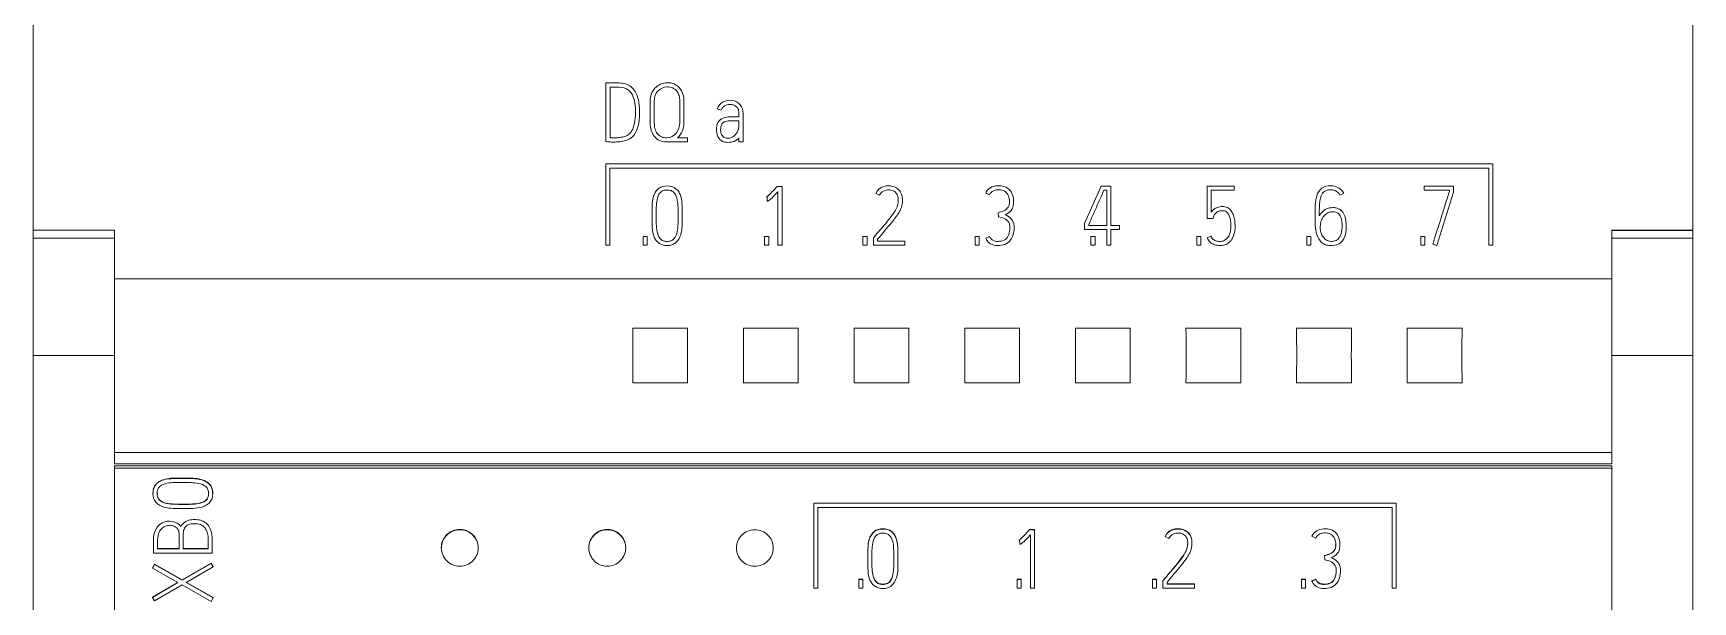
# Model space of a CAD drawing. Header units: millimetres. Extents: x 983 to 2111, y 2638 to 4457.
# Drawn here: x 1306.06 to 1351.06, y 3435.51 to 3450.95 of the extents above; entities that cross this region are included whole.
import ezdxf

# ---------------------------------------------------------------- set-up
doc = ezdxf.new("R2010")
doc.units = ezdxf.units.MM

# ---------------------------------------------------------------- blocks, each defined once
blk = doc.blocks.new('8DIDQ')
at = {"color": 7, "linetype": 'Continuous', "lineweight": 15}
for p, q in [((1306.06, 3445.604), (1306.06, 3464.797)), ((1351.06, 3445.604), (1351.06, 3464.797)), ((1321.588, 3449.6), (1321.832, 3449.603)), ((1321.588, 3448.007), (1321.588, 3449.6)), ((1321.701, 3449.487), (1321.701, 3448.111)), ((1321.876, 3449.487), (1321.701, 3449.487)), ((1322.79, 3448.506), (1322.79, 3449.112)), ((1322.901, 3449.112), (1322.901, 3448.506)), ((1323.591, 3448.52), (1323.591, 3449.112)), ((1323.705, 3449.112), (1323.705, 3448.52)), ((1324.711, 3448.856), (1324.604, 3448.892)), ((1325.055, 3448.683), (1325.197, 3448.683)), ((1325.197, 3448.683), (1325.197, 3448.767)), ((1325.197, 3448.459), (1325.197, 3448.57)), ((1325.31, 3448.767), (1325.31, 3447.997)), ((1323.802, 3447.996), (1323.225, 3447.996)), ((1323.527, 3448.109), (1323.802, 3448.109)), ((1323.802, 3448.109), (1323.802, 3447.996)), ((1325.197, 3447.997), (1325.197, 3448.113)), ((1325.31, 3447.997), (1325.197, 3447.997)), ((1321.588, 3447.399), (1345.638, 3447.399)), ((1321.588, 3445.196), (1321.588, 3447.399)), ((1345.528, 3447.286), (1321.699, 3447.286)), ((1321.699, 3447.286), (1321.699, 3445.196)), ((1345.528, 3445.196), (1345.528, 3447.286)), ((1345.638, 3447.399), (1345.638, 3445.196)), ((1326.21, 3446.769), (1326.225, 3446.787)), ((1326.225, 3446.787), (1326.365, 3446.787)), ((1326.254, 3445.194), (1326.254, 3446.65)), ((1326.365, 3446.787), (1326.365, 3445.194)), ((1328.905, 3446.599), (1329.004, 3446.548)), ((1331.988, 3446.559), (1331.886, 3446.61)), ((1334.569, 3445.784), (1335.018, 3446.796)), ((1335.018, 3446.796), (1335.282, 3446.796)), ((1335.169, 3446.685), (1335.091, 3446.685)), ((1335.169, 3445.731), (1335.169, 3446.685)), ((1335.282, 3446.796), (1335.282, 3445.731)), ((1337.887, 3446.796), (1337.887, 3445.917)), ((1338.626, 3446.796), (1337.887, 3446.796)), ((1337.998, 3446.095), (1337.998, 3446.685)), ((1337.998, 3446.685), (1338.626, 3446.685)), ((1338.626, 3446.685), (1338.626, 3446.796)), ((1341.594, 3446.605), (1341.492, 3446.552)), ((1343.774, 3446.685), (1343.774, 3446.798)), ((1343.774, 3446.798), (1344.573, 3446.798)), ((1344.462, 3446.685), (1343.774, 3446.685)), ((1344.573, 3446.636), (1344.118, 3445.189)), ((1344.462, 3446.654), (1344.462, 3446.685)), ((1344.573, 3446.798), (1344.573, 3446.636)), ((1325.957, 3446.505), (1325.943, 3446.501)), ((1325.963, 3446.392), (1325.957, 3446.505)), ((1341.256, 3446.212), (1341.296, 3446.215)), ((1341.301, 3446.101), (1341.265, 3446.099)), ((1322.839, 3445.982), (1322.839, 3446.006)), ((1322.952, 3446.006), (1322.952, 3445.982)), ((1323.547, 3445.982), (1323.547, 3446.006)), ((1323.658, 3446.006), (1323.658, 3445.982)), ((1332.232, 3445.966), (1332.225, 3446.077)), ((1334.569, 3445.62), (1334.569, 3445.784)), ((1334.68, 3445.76), (1334.68, 3445.731)), ((1334.68, 3445.731), (1335.169, 3445.731)), ((1335.282, 3445.731), (1335.517, 3445.731)), ((1335.517, 3445.731), (1335.517, 3445.62)), ((1338.055, 3445.917), (1337.887, 3445.917)), ((1338.064, 3445.966), (1338.055, 3445.917)), ((1306.06, 3445.604), (1308.26, 3445.604)), ((1306.06, 3445.604), (1306.06, 3445.589)), ((1306.06, 3445.389), (1306.06, 3445.589)), ((1306.06, 3445.389), (1308.26, 3445.389)), ((1306.06, 3442.201), (1306.06, 3445.389)), ((1308.26, 3445.604), (1308.26, 3444.282)), ((1322.597, 3445.196), (1322.597, 3445.429)), ((1322.597, 3445.429), (1322.71, 3445.429)), ((1322.71, 3445.429), (1322.71, 3445.196)), ((1325.89, 3445.196), (1325.89, 3445.429)), ((1325.89, 3445.429), (1326.003, 3445.429)), ((1326.003, 3445.429), (1326.003, 3445.196)), ((1328.558, 3445.196), (1328.558, 3445.429)), ((1328.558, 3445.429), (1328.672, 3445.429)), ((1328.672, 3445.429), (1328.672, 3445.196)), ((1328.858, 3445.416), (1328.845, 3445.4)), ((1328.845, 3445.4), (1328.845, 3445.196)), ((1328.956, 3445.36), (1328.956, 3445.307)), ((1328.956, 3445.307), (1329.697, 3445.307)), ((1329.697, 3445.307), (1329.697, 3445.196)), ((1331.599, 3445.196), (1331.599, 3445.429)), ((1331.599, 3445.429), (1331.713, 3445.429)), ((1331.713, 3445.429), (1331.713, 3445.196)), ((1331.886, 3445.387), (1331.988, 3445.433)), ((1335.169, 3445.62), (1334.569, 3445.62)), ((1334.738, 3445.196), (1334.738, 3445.429)), ((1334.738, 3445.429), (1334.851, 3445.429)), ((1334.851, 3445.429), (1334.851, 3445.196)), ((1335.169, 3445.196), (1335.169, 3445.62)), ((1335.517, 3445.62), (1335.282, 3445.62)), ((1335.282, 3445.62), (1335.282, 3445.196)), ((1337.607, 3445.429), (1337.72, 3445.429)), ((1337.607, 3445.196), (1337.607, 3445.429)), ((1337.72, 3445.429), (1337.72, 3445.196)), ((1337.891, 3445.391), (1337.993, 3445.438)), ((1340.591, 3445.429), (1340.704, 3445.429)), ((1340.591, 3445.196), (1340.591, 3445.429)), ((1340.704, 3445.429), (1340.704, 3445.196)), ((1343.683, 3445.429), (1343.796, 3445.429)), ((1343.683, 3445.196), (1343.683, 3445.429)), ((1343.796, 3445.429), (1343.796, 3445.196)), ((1344.118, 3445.189), (1344.011, 3445.225)), ((1348.86, 3445.604), (1351.06, 3445.604)), ((1348.86, 3444.282), (1348.86, 3445.604)), ((1348.86, 3445.589), (1351.06, 3445.589)), ((1348.86, 3445.389), (1351.06, 3445.389)), ((1351.06, 3445.604), (1351.06, 3445.589)), ((1351.06, 3445.589), (1351.06, 3445.389)), ((1351.06, 3445.389), (1351.06, 3442.201)), ((1321.699, 3445.196), (1321.588, 3445.196)), ((1322.71, 3445.196), (1322.597, 3445.196)), ((1326.003, 3445.196), (1325.89, 3445.196)), ((1326.365, 3445.194), (1326.254, 3445.194)), ((1328.672, 3445.196), (1328.558, 3445.196)), ((1329.697, 3445.196), (1328.845, 3445.196)), ((1331.713, 3445.196), (1331.599, 3445.196)), ((1334.851, 3445.196), (1334.738, 3445.196)), ((1335.282, 3445.196), (1335.169, 3445.196)), ((1337.72, 3445.196), (1337.607, 3445.196)), ((1340.704, 3445.196), (1340.591, 3445.196)), ((1343.796, 3445.196), (1343.683, 3445.196)), ((1345.638, 3445.196), (1345.528, 3445.196)), ((1308.26, 3444.282), (1348.86, 3444.282)), ((1308.26, 3444.282), (1308.26, 3439.565)), ((1348.86, 3439.565), (1348.86, 3444.282)), ((1323.802, 3442.943), (1322.317, 3442.943)), ((1326.802, 3442.943), (1325.317, 3442.943)), ((1329.802, 3442.943), (1328.317, 3442.943)), ((1332.802, 3442.943), (1331.317, 3442.943)), ((1335.802, 3442.943), (1334.317, 3442.943)), ((1338.802, 3442.943), (1337.317, 3442.943)), ((1341.802, 3442.943), (1340.317, 3442.943)), ((1344.802, 3442.943), (1343.317, 3442.943)), ((1308.26, 3442.201), (1306.06, 3442.201)), ((1306.06, 3411.749), (1306.06, 3442.201)), ((1351.06, 3442.201), (1348.86, 3442.201)), ((1351.06, 3442.201), (1351.06, 3411.749)), ((1322.317, 3441.457), (1323.802, 3441.457)), ((1325.317, 3441.457), (1326.802, 3441.457)), ((1328.317, 3441.457), (1329.802, 3441.457)), ((1331.317, 3441.457), (1332.802, 3441.457)), ((1334.317, 3441.457), (1335.802, 3441.457)), ((1337.317, 3441.457), (1338.802, 3441.457)), ((1340.317, 3441.457), (1341.802, 3441.457)), ((1343.317, 3441.457), (1344.802, 3441.457)), ((1308.26, 3439.565), (1348.86, 3439.565)), ((1308.26, 3439.257), (1348.86, 3439.257)), ((1308.26, 3439.209), (1348.86, 3439.209)), ((1308.26, 3439.209), (1308.26, 3439.142)), ((1348.86, 3439.142), (1308.26, 3439.142)), ((1308.26, 3439.142), (1308.26, 3412.604)), ((1348.86, 3439.142), (1348.86, 3439.209)), ((1348.86, 3412.604), (1348.86, 3439.142)), ((1309.307, 3438.463), (1309.307, 3438.455)), ((1310.106, 3438.87), (1310.106, 3438.863)), ((1310.106, 3438.87), (1310.131, 3438.87)), ((1310.106, 3438.863), (1310.131, 3438.863)), ((1310.131, 3438.752), (1310.106, 3438.752)), ((1310.131, 3438.87), (1310.131, 3438.863)), ((1310.927, 3438.455), (1310.927, 3438.462)), ((1310.106, 3438.166), (1310.106, 3438.159)), ((1310.106, 3438.166), (1310.131, 3438.166)), ((1310.106, 3438.159), (1310.131, 3438.159)), ((1310.131, 3438.046), (1310.106, 3438.046)), ((1310.131, 3438.166), (1310.131, 3438.159)), ((1327.226, 3438.194), (1327.226, 3438.187)), ((1343.016, 3438.194), (1327.226, 3438.194)), ((1327.226, 3438.187), (1327.226, 3435.883)), ((1343.016, 3438.187), (1327.226, 3438.187)), ((1327.337, 3438.075), (1342.905, 3438.075)), ((1327.337, 3435.883), (1327.337, 3438.075)), ((1342.905, 3438.075), (1342.905, 3435.883)), ((1343.016, 3438.187), (1343.016, 3438.194)), ((1343.016, 3435.883), (1343.016, 3438.187)), ((1310.064, 3437.564), (1310.064, 3437.557)), ((1309.318, 3437.199), (1309.318, 3437.192)), ((1309.318, 3436.837), (1309.318, 3437.192)), ((1309.432, 3437.192), (1309.432, 3436.95)), ((1310.017, 3436.95), (1310.017, 3437.338)), ((1310.128, 3437.338), (1310.128, 3436.95)), ((1310.805, 3436.95), (1310.805, 3437.185)), ((1310.916, 3437.192), (1310.916, 3437.185)), ((1310.916, 3437.185), (1310.916, 3436.837)), ((1332.792, 3437.194), (1332.792, 3437.187)), ((1332.805, 3437.191), (1332.792, 3437.187)), ((1332.812, 3437.078), (1332.805, 3437.191)), ((1333.058, 3437.462), (1333.074, 3437.479)), ((1333.058, 3437.455), (1333.074, 3437.472)), ((1333.058, 3437.462), (1333.058, 3437.455)), ((1333.074, 3437.479), (1333.074, 3437.472)), ((1333.074, 3437.479), (1333.214, 3437.479)), ((1333.074, 3437.472), (1333.214, 3437.472)), ((1333.103, 3435.883), (1333.103, 3437.335)), ((1333.214, 3437.479), (1333.214, 3437.472)), ((1333.214, 3437.472), (1333.214, 3435.883)), ((1336.753, 3437.284), (1336.753, 3437.291)), ((1336.753, 3437.284), (1336.853, 3437.233)), ((1337.479, 3437.104), (1337.479, 3437.111)), ((1340.734, 3437.302), (1340.734, 3437.295)), ((1340.836, 3437.244), (1340.734, 3437.295)), ((1310.916, 3436.837), (1309.318, 3436.837)), ((1309.432, 3436.957), (1310.017, 3436.957)), ((1309.432, 3436.95), (1310.017, 3436.95)), ((1310.128, 3436.957), (1310.805, 3436.957)), ((1310.128, 3436.95), (1310.805, 3436.95)), ((1317.126, 3436.982), (1317.126, 3436.975)), ((1318.126, 3436.975), (1318.126, 3436.982)), ((1321.126, 3436.982), (1321.126, 3436.975)), ((1322.126, 3436.975), (1322.126, 3436.982)), ((1325.126, 3436.982), (1325.126, 3436.975)), ((1326.126, 3436.975), (1326.126, 3436.982)), ((1328.688, 3436.7), (1328.688, 3436.693)), ((1328.688, 3436.669), (1328.688, 3436.693)), ((1328.801, 3436.693), (1328.801, 3436.669)), ((1329.396, 3436.669), (1329.396, 3436.693)), ((1329.507, 3436.7), (1329.507, 3436.693)), ((1329.507, 3436.693), (1329.507, 3436.669)), ((1341.074, 3436.771), (1341.074, 3436.764)), ((1341.081, 3436.653), (1341.074, 3436.764)), ((1341.491, 3437.046), (1341.491, 3437.053)), ((1309.292, 3436.433), (1309.347, 3436.532)), ((1309.292, 3436.426), (1309.347, 3436.525)), ((1309.292, 3436.433), (1309.292, 3436.426)), ((1309.984, 3436.034), (1309.292, 3436.426)), ((1309.347, 3436.532), (1309.347, 3436.525)), ((1309.347, 3436.532), (1310.097, 3436.107)), ((1309.347, 3436.525), (1310.097, 3436.1)), ((1310.097, 3436.107), (1310.887, 3436.565)), ((1310.097, 3436.1), (1310.887, 3436.558)), ((1310.943, 3436.461), (1310.208, 3436.036)), ((1310.887, 3436.565), (1310.887, 3436.558)), ((1310.887, 3436.565), (1310.943, 3436.468)), ((1310.887, 3436.558), (1310.943, 3436.461)), ((1310.943, 3436.468), (1310.943, 3436.461)), ((1341.504, 3436.364), (1341.504, 3436.371)), ((1309.292, 3435.642), (1309.978, 3436.037)), ((1309.292, 3435.635), (1309.984, 3436.034)), ((1310.095, 3435.972), (1309.347, 3435.54)), ((1310.887, 3435.522), (1310.095, 3435.972)), ((1310.097, 3436.107), (1310.097, 3436.1)), ((1310.208, 3436.036), (1310.943, 3435.62)), ((1310.214, 3436.04), (1310.943, 3435.627)), ((1327.226, 3435.883), (1327.337, 3435.883)), ((1328.559, 3436.125), (1328.446, 3436.125)), ((1328.446, 3436.117), (1328.446, 3436.125)), ((1328.446, 3436.117), (1328.559, 3436.117)), ((1328.446, 3435.885), (1328.446, 3436.117)), ((1328.559, 3435.885), (1328.446, 3435.885)), ((1328.559, 3436.117), (1328.559, 3436.125)), ((1328.559, 3436.117), (1328.559, 3435.885)), ((1332.852, 3436.125), (1332.739, 3436.125)), ((1332.739, 3436.117), (1332.739, 3436.125)), ((1332.739, 3436.117), (1332.852, 3436.117)), ((1332.739, 3435.885), (1332.739, 3436.117)), ((1332.852, 3435.885), (1332.739, 3435.885)), ((1332.852, 3436.117), (1332.852, 3436.125)), ((1332.852, 3436.117), (1332.852, 3435.885)), ((1333.214, 3435.883), (1333.103, 3435.883)), ((1336.52, 3436.125), (1336.407, 3436.125)), ((1336.407, 3436.117), (1336.407, 3436.125)), ((1336.407, 3436.117), (1336.52, 3436.117)), ((1336.407, 3435.885), (1336.407, 3436.117)), ((1336.52, 3435.885), (1336.407, 3435.885)), ((1336.52, 3436.117), (1336.52, 3436.125)), ((1336.52, 3436.117), (1336.52, 3435.885)), ((1336.707, 3436.111), (1336.693, 3436.096)), ((1336.707, 3436.104), (1336.693, 3436.089)), ((1336.693, 3436.089), (1336.693, 3436.096)), ((1336.693, 3436.089), (1336.693, 3435.885)), ((1337.545, 3435.885), (1336.693, 3435.885)), ((1336.707, 3436.104), (1336.707, 3436.111)), ((1336.804, 3436.049), (1336.804, 3435.996)), ((1337.545, 3436.003), (1336.804, 3436.003)), ((1336.804, 3435.996), (1337.545, 3435.996)), ((1337.545, 3435.996), (1337.545, 3436.003)), ((1337.545, 3435.996), (1337.545, 3435.885)), ((1340.448, 3436.117), (1340.448, 3436.125)), ((1340.561, 3436.125), (1340.448, 3436.125)), ((1340.448, 3436.117), (1340.561, 3436.117)), ((1340.448, 3435.885), (1340.448, 3436.117)), ((1340.561, 3435.885), (1340.448, 3435.885)), ((1340.561, 3436.117), (1340.561, 3436.125)), ((1340.561, 3436.117), (1340.561, 3435.885)), ((1340.734, 3436.082), (1340.836, 3436.129)), ((1340.734, 3436.075), (1340.836, 3436.122)), ((1340.734, 3436.075), (1340.734, 3436.082)), ((1340.836, 3436.129), (1340.836, 3436.122)), ((1342.905, 3435.883), (1343.016, 3435.883)), ((1309.292, 3435.642), (1309.292, 3435.635)), ((1309.347, 3435.54), (1309.292, 3435.635)), ((1310.943, 3435.62), (1310.887, 3435.522)), ((1310.943, 3435.627), (1310.943, 3435.62))]:
    blk.add_line(p, q, dxfattribs=at)
for points, knots in [([(1321.832, 3449.603), (1321.888, 3449.603), (1321.943, 3449.601), (1322.054, 3449.589), (1322.109, 3449.577), (1322.213, 3449.535), (1322.261, 3449.505), (1322.342, 3449.426), (1322.376, 3449.38), (1322.454, 3449.232), (1322.478, 3449.12), (1322.497, 3448.954), (1322.5, 3448.899), (1322.502, 3448.788), (1322.502, 3448.732), (1322.491, 3448.564), (1322.473, 3448.454), (1322.416, 3448.296), (1322.391, 3448.245), (1322.328, 3448.152), (1322.288, 3448.111), (1322.192, 3448.054), (1322.138, 3448.036), (1322.03, 3448.012), (1321.976, 3448.004), (1321.865, 3447.994), (1321.809, 3447.993), (1321.698, 3447.996), (1321.643, 3448.002), (1321.588, 3448.007)], [0, 0, 0, 0, 0.0625, 0.0625, 0.125, 0.125, 0.1875, 0.1875, 0.25, 0.25, 0.375, 0.375, 0.4375, 0.4375, 0.5, 0.5, 0.625, 0.625, 0.6875, 0.6875, 0.75, 0.75, 0.8125, 0.8125, 0.875, 0.875, 0.9375, 0.9375, 1, 1, 1, 1]), ([(1321.701, 3448.111), (1321.746, 3448.107), (1321.79, 3448.109), (1321.88, 3448.11), (1321.924, 3448.113), (1322.013, 3448.124), (1322.057, 3448.132), (1322.144, 3448.158), (1322.186, 3448.177), (1322.254, 3448.237), (1322.28, 3448.276), (1322.322, 3448.355), (1322.337, 3448.398), (1322.374, 3448.529), (1322.386, 3448.618), (1322.393, 3448.798), (1322.39, 3448.889), (1322.374, 3449.068), (1322.357, 3449.159), (1322.302, 3449.284), (1322.279, 3449.323), (1322.221, 3449.393), (1322.184, 3449.422), (1322.061, 3449.481), (1321.967, 3449.487), (1321.876, 3449.487)], [0, 0, 0, 0, 0.0625, 0.0625, 0.125, 0.125, 0.1875, 0.1875, 0.25, 0.25, 0.3125, 0.3125, 0.375, 0.375, 0.5, 0.5, 0.625, 0.625, 0.75, 0.75, 0.8125, 0.8125, 0.875, 0.875, 1, 1, 1, 1]), ([(1322.79, 3449.112), (1322.79, 3449.175), (1322.799, 3449.236), (1322.841, 3449.354), (1322.873, 3449.409), (1323.002, 3449.547), (1323.126, 3449.602), (1323.314, 3449.606), (1323.378, 3449.596), (1323.492, 3449.547), (1323.544, 3449.509), (1323.627, 3449.414), (1323.657, 3449.358), (1323.696, 3449.238), (1323.705, 3449.175), (1323.705, 3449.112)], [0, 0, 0, 0, 0.125, 0.125, 0.25, 0.25, 0.5, 0.5, 0.625, 0.625, 0.75, 0.75, 0.875, 0.875, 1, 1, 1, 1]), ([(1323.591, 3449.112), (1323.591, 3449.16), (1323.586, 3449.208), (1323.558, 3449.3), (1323.537, 3449.344), (1323.476, 3449.418), (1323.436, 3449.447), (1323.349, 3449.485), (1323.3, 3449.493), (1323.156, 3449.489), (1323.061, 3449.448), (1322.964, 3449.341), (1322.939, 3449.299), (1322.908, 3449.209), (1322.901, 3449.161), (1322.901, 3449.112)], [0, 0, 0, 0, 0.125, 0.125, 0.25, 0.25, 0.375, 0.375, 0.5, 0.5, 0.75, 0.75, 0.875, 0.875, 1, 1, 1, 1]), ([(1324.604, 3448.892), (1324.631, 3448.973), (1324.69, 3449.041), (1324.839, 3449.122), (1324.928, 3449.137), (1325.095, 3449.113), (1325.176, 3449.07), (1325.285, 3448.94), (1325.31, 3448.853), (1325.31, 3448.767)], [0, 0, 0, 0, 0.25, 0.25, 0.5, 0.5, 0.75, 0.75, 1, 1, 1, 1]), ([(1325.197, 3448.767), (1325.197, 3448.797), (1325.194, 3448.825), (1325.179, 3448.882), (1325.164, 3448.908), (1325.127, 3448.954), (1325.104, 3448.972), (1325.053, 3449), (1325.024, 3449.008), (1324.938, 3449.021), (1324.878, 3449.011), (1324.798, 3448.972), (1324.774, 3448.955), (1324.735, 3448.91), (1324.721, 3448.884), (1324.711, 3448.856)], [0, 0, 0, 0, 0.125, 0.125, 0.25, 0.25, 0.375, 0.375, 0.5, 0.5, 0.75, 0.75, 0.875, 0.875, 1, 1, 1, 1]), ([(1323.225, 3447.996), (1323.162, 3447.996), (1323.099, 3448.008), (1322.986, 3448.062), (1322.937, 3448.103), (1322.823, 3448.253), (1322.79, 3448.38), (1322.79, 3448.506)], [0, 0, 0, 0, 0.25, 0.25, 0.5, 0.5, 1, 1, 1, 1]), ([(1322.901, 3448.506), (1322.901, 3448.457), (1322.906, 3448.408), (1322.931, 3448.313), (1322.952, 3448.266), (1323.013, 3448.187), (1323.052, 3448.155), (1323.143, 3448.115), (1323.193, 3448.107), (1323.343, 3448.115), (1323.439, 3448.165), (1323.563, 3448.319), (1323.591, 3448.42), (1323.591, 3448.52)], [0, 0, 0, 0, 0.125, 0.125, 0.25, 0.25, 0.375, 0.375, 0.5, 0.5, 0.75, 0.75, 1, 1, 1, 1]), ([(1323.705, 3448.52), (1323.705, 3448.442), (1323.693, 3448.366), (1323.632, 3448.223), (1323.588, 3448.159), (1323.527, 3448.109)], [0, 0, 0, 0, 0.5, 0.5, 1, 1, 1, 1]), ([(1325.197, 3448.113), (1325.177, 3448.087), (1325.154, 3448.064), (1325.101, 3448.027), (1325.072, 3448.014), (1324.978, 3447.99), (1324.914, 3447.982), (1324.785, 3447.993), (1324.722, 3448.019), (1324.631, 3448.113), (1324.605, 3448.174), (1324.583, 3448.302), (1324.583, 3448.367), (1324.607, 3448.494), (1324.638, 3448.553), (1324.735, 3448.639), (1324.798, 3448.661), (1324.925, 3448.681), (1324.99, 3448.683), (1325.055, 3448.683)], [0, 0, 0, 0, 0.0625, 0.0625, 0.125, 0.125, 0.25, 0.25, 0.375, 0.375, 0.5, 0.5, 0.625, 0.625, 0.75, 0.75, 0.875, 0.875, 1, 1, 1, 1]), ([(1325.197, 3448.57), (1325.134, 3448.575), (1325.071, 3448.575), (1324.944, 3448.573), (1324.879, 3448.573), (1324.791, 3448.538), (1324.765, 3448.52), (1324.725, 3448.471), (1324.712, 3448.44), (1324.701, 3448.379), (1324.699, 3448.347), (1324.701, 3448.284), (1324.705, 3448.252), (1324.725, 3448.192), (1324.74, 3448.164), (1324.787, 3448.12), (1324.816, 3448.106), (1324.878, 3448.094), (1324.911, 3448.097), (1324.973, 3448.111), (1325.002, 3448.122), (1325.085, 3448.169), (1325.129, 3448.218), (1325.186, 3448.331), (1325.197, 3448.395), (1325.197, 3448.459)], [0, 0, 0, 0, 0.125, 0.125, 0.25, 0.25, 0.3125, 0.3125, 0.375, 0.375, 0.4375, 0.4375, 0.5, 0.5, 0.5625, 0.5625, 0.625, 0.625, 0.6875, 0.6875, 0.75, 0.75, 0.875, 0.875, 1, 1, 1, 1]), ([(1322.839, 3446.006), (1322.839, 3446.091), (1322.839, 3446.175), (1322.846, 3446.344), (1322.855, 3446.428), (1322.903, 3446.593), (1322.943, 3446.672), (1323.076, 3446.782), (1323.163, 3446.805), (1323.335, 3446.805), (1323.422, 3446.783), (1323.522, 3446.701), (1323.55, 3446.667), (1323.593, 3446.593), (1323.608, 3446.553), (1323.643, 3446.429), (1323.651, 3446.345), (1323.658, 3446.175), (1323.658, 3446.091), (1323.658, 3446.006)], [0, 0, 0, 0, 0.125, 0.125, 0.25, 0.25, 0.375, 0.375, 0.5, 0.5, 0.625, 0.625, 0.6875, 0.6875, 0.75, 0.75, 0.875, 0.875, 1, 1, 1, 1]), ([(1323.547, 3446.006), (1323.547, 3446.076), (1323.547, 3446.146), (1323.542, 3446.286), (1323.538, 3446.356), (1323.512, 3446.494), (1323.488, 3446.563), (1323.418, 3446.644), (1323.387, 3446.664), (1323.321, 3446.687), (1323.285, 3446.692), (1323.215, 3446.692), (1323.179, 3446.688), (1323.113, 3446.665), (1323.083, 3446.644), (1323.011, 3446.566), (1322.987, 3446.496), (1322.961, 3446.358), (1322.957, 3446.288), (1322.953, 3446.147), (1322.952, 3446.076), (1322.952, 3446.006)], [0, 0, 0, 0, 0.125, 0.125, 0.25, 0.25, 0.375, 0.375, 0.4375, 0.4375, 0.5, 0.5, 0.5625, 0.5625, 0.625, 0.625, 0.75, 0.75, 0.875, 0.875, 1, 1, 1, 1]), ([(1325.943, 3446.501), (1325.97, 3446.518), (1325.992, 3446.541), (1326.038, 3446.585), (1326.06, 3446.607), (1326.125, 3446.676), (1326.168, 3446.722), (1326.21, 3446.769)], [0, 0, 0, 0, 0.25, 0.25, 0.5, 0.5, 1, 1, 1, 1]), ([(1326.254, 3446.65), (1326.232, 3446.625), (1326.209, 3446.601), (1326.186, 3446.577), (1326.164, 3446.553), (1326.141, 3446.53), (1326.117, 3446.506), (1326.097, 3446.485), (1326.075, 3446.465), (1326.053, 3446.445), (1326.038, 3446.431), (1326.022, 3446.418), (1326.005, 3446.406), (1325.998, 3446.402), (1325.99, 3446.397), (1325.982, 3446.395), (1325.976, 3446.394), (1325.97, 3446.392), (1325.963, 3446.392)], [0, 0, 0, 0, 0.0000990184, 0.0000990184, 0.0000990184, 0.0001980448, 0.0001980448, 0.0001980448, 0.0002868806, 0.0002868806, 0.0002868806, 0.0003483915, 0.0003483915, 0.0003483915, 0.0003746495, 0.0003746495, 0.0003746495, 0.000393231, 0.000393231, 0.000393231, 0.000393231]), ([(1329.004, 3446.548), (1329.039, 3446.623), (1329.112, 3446.678), (1329.234, 3446.696), (1329.276, 3446.696), (1329.357, 3446.681), (1329.397, 3446.665), (1329.461, 3446.614), (1329.485, 3446.579), (1329.512, 3446.501), (1329.517, 3446.459), (1329.517, 3446.336), (1329.497, 3446.254), (1329.423, 3446.109), (1329.375, 3446.043), (1329.278, 3445.912), (1329.227, 3445.849), (1329.071, 3445.662), (1328.964, 3445.539), (1328.858, 3445.416)], [0, 0, 0, 0, 0.125, 0.125, 0.1875, 0.1875, 0.25, 0.25, 0.3125, 0.3125, 0.375, 0.375, 0.5, 0.5, 0.625, 0.625, 0.75, 0.75, 1, 1, 1, 1]), ([(1328.905, 3446.599), (1328.945, 3446.688), (1329.023, 3446.758), (1329.162, 3446.801), (1329.211, 3446.806), (1329.307, 3446.804), (1329.356, 3446.796), (1329.448, 3446.763), (1329.492, 3446.739), (1329.56, 3446.67), (1329.587, 3446.629), (1329.637, 3446.491), (1329.637, 3446.391), (1329.609, 3446.249), (1329.594, 3446.202), (1329.553, 3446.114), (1329.528, 3446.073), (1329.449, 3445.953), (1329.389, 3445.877), (1329.207, 3445.653), (1329.08, 3445.507), (1328.956, 3445.36)], [0, 0, 0, 0, 0.125, 0.125, 0.1875, 0.1875, 0.25, 0.25, 0.3125, 0.3125, 0.375, 0.375, 0.5, 0.5, 0.5625, 0.5625, 0.625, 0.625, 0.75, 0.75, 1, 1, 1, 1]), ([(1331.886, 3446.61), (1331.912, 3446.669), (1331.958, 3446.718), (1332.068, 3446.786), (1332.133, 3446.803), (1332.261, 3446.812), (1332.327, 3446.808), (1332.449, 3446.769), (1332.505, 3446.732), (1332.588, 3446.632), (1332.613, 3446.571), (1332.641, 3446.445), (1332.646, 3446.38), (1332.637, 3446.252), (1332.614, 3446.187), (1332.531, 3446.089), (1332.474, 3446.055), (1332.416, 3446.026)], [0, 0, 0, 0, 0.125, 0.125, 0.25, 0.25, 0.375, 0.375, 0.5, 0.5, 0.625, 0.625, 0.75, 0.75, 0.875, 0.875, 1, 1, 1, 1]), ([(1332.225, 3446.077), (1332.276, 3446.092), (1332.327, 3446.105), (1332.424, 3446.149), (1332.468, 3446.182), (1332.51, 3446.248), (1332.52, 3446.273), (1332.529, 3446.325), (1332.53, 3446.352), (1332.529, 3446.431), (1332.522, 3446.485), (1332.482, 3446.583), (1332.45, 3446.628), (1332.36, 3446.687), (1332.306, 3446.697), (1332.2, 3446.7), (1332.146, 3446.693), (1332.049, 3446.648), (1332.012, 3446.606), (1331.988, 3446.559)], [0, 0, 0, 0, 0.125, 0.125, 0.25, 0.25, 0.3125, 0.3125, 0.375, 0.375, 0.5, 0.5, 0.625, 0.625, 0.75, 0.75, 0.875, 0.875, 1, 1, 1, 1]), ([(1335.091, 3446.685), (1335.058, 3446.608), (1335.023, 3446.531), (1334.989, 3446.453), (1334.955, 3446.376), (1334.921, 3446.299), (1334.887, 3446.222), (1334.818, 3446.068), (1334.752, 3445.913), (1334.68, 3445.76)], [0, 0, 0, 0, 0.000253101, 0.000253101, 0.000253101, 0.0005062, 0.0005062, 0.0005062, 0.001012365, 0.001012365, 0.001012365, 0.001012365]), ([(1341.296, 3446.215), (1341.338, 3446.217), (1341.38, 3446.209), (1341.459, 3446.183), (1341.496, 3446.163), (1341.589, 3446.078), (1341.625, 3445.999), (1341.663, 3445.837), (1341.667, 3445.754), (1341.661, 3445.588), (1341.652, 3445.506), (1341.594, 3445.348), (1341.541, 3445.277), (1341.396, 3445.192), (1341.31, 3445.179), (1341.185, 3445.186), (1341.142, 3445.193), (1341.064, 3445.222), (1341.027, 3445.244), (1340.932, 3445.325), (1340.891, 3445.404), (1340.843, 3445.563), (1340.83, 3445.647), (1340.817, 3445.812), (1340.817, 3445.895), (1340.817, 3446.061), (1340.817, 3446.144), (1340.823, 3446.31), (1340.83, 3446.393), (1340.867, 3446.556), (1340.897, 3446.637), (1341.008, 3446.76), (1341.09, 3446.796), (1341.254, 3446.815), (1341.34, 3446.808), (1341.492, 3446.739), (1341.555, 3446.68), (1341.594, 3446.605)], [0, 0, 0, 0, 0.03125, 0.03125, 0.0625, 0.0625, 0.125, 0.125, 0.1875, 0.1875, 0.25, 0.25, 0.3125, 0.3125, 0.375, 0.375, 0.40625, 0.40625, 0.4375, 0.4375, 0.5, 0.5, 0.5625, 0.5625, 0.625, 0.625, 0.6875, 0.6875, 0.75, 0.75, 0.8125, 0.8125, 0.875, 0.875, 0.9375, 0.9375, 1, 1, 1, 1]), ([(1341.492, 3446.552), (1341.469, 3446.597), (1341.435, 3446.634), (1341.35, 3446.684), (1341.3, 3446.696), (1341.202, 3446.7), (1341.151, 3446.695), (1341.062, 3446.653), (1341.026, 3446.614), (1340.979, 3446.528), (1340.965, 3446.48), (1340.946, 3446.384), (1340.941, 3446.335), (1340.931, 3446.187), (1340.93, 3446.089), (1340.93, 3445.99)], [0, 0, 0, 0, 0.125, 0.125, 0.25, 0.25, 0.375, 0.375, 0.5, 0.5, 0.625, 0.625, 0.75, 0.75, 1, 1, 1, 1]), ([(1344.011, 3445.225), (1344.086, 3445.463), (1344.16, 3445.702), (1344.273, 3446.059), (1344.31, 3446.178), (1344.366, 3446.357), (1344.385, 3446.416), (1344.413, 3446.506), (1344.423, 3446.535), (1344.442, 3446.595), (1344.45, 3446.625), (1344.462, 3446.654)], [0, 0, 0, 0, 0.5, 0.5, 0.75, 0.75, 0.875, 0.875, 0.9375, 0.9375, 1, 1, 1, 1]), ([(1337.998, 3446.095), (1338.052, 3446.173), (1338.14, 3446.223), (1338.278, 3446.245), (1338.326, 3446.247), (1338.418, 3446.23), (1338.462, 3446.209), (1338.533, 3446.147), (1338.56, 3446.108), (1338.602, 3446.023), (1338.616, 3445.979), (1338.646, 3445.841), (1338.651, 3445.748), (1338.642, 3445.562), (1338.62, 3445.468), (1338.554, 3445.344), (1338.525, 3445.306), (1338.456, 3445.243), (1338.414, 3445.219), (1338.326, 3445.189), (1338.278, 3445.184), (1338.185, 3445.187), (1338.138, 3445.191), (1338.049, 3445.22), (1338.007, 3445.244), (1337.937, 3445.307), (1337.911, 3445.348), (1337.891, 3445.391)], [0, 0, 0, 0, 0.125, 0.125, 0.1875, 0.1875, 0.25, 0.25, 0.3125, 0.3125, 0.375, 0.375, 0.5, 0.5, 0.625, 0.625, 0.6875, 0.6875, 0.75, 0.75, 0.8125, 0.8125, 0.875, 0.875, 0.9375, 0.9375, 1, 1, 1, 1]), ([(1337.993, 3445.438), (1338.009, 3445.405), (1338.03, 3445.375), (1338.086, 3445.33), (1338.119, 3445.314), (1338.19, 3445.299), (1338.226, 3445.297), (1338.298, 3445.3), (1338.334, 3445.309), (1338.43, 3445.362), (1338.474, 3445.425), (1338.526, 3445.559), (1338.537, 3445.631), (1338.537, 3445.774), (1338.532, 3445.847), (1338.506, 3445.951), (1338.494, 3445.985), (1338.461, 3446.048), (1338.44, 3446.079), (1338.383, 3446.122), (1338.346, 3446.13), (1338.274, 3446.131), (1338.238, 3446.127), (1338.17, 3446.103), (1338.139, 3446.084), (1338.101, 3446.046), (1338.09, 3446.032), (1338.073, 3446.001), (1338.066, 3445.984), (1338.064, 3445.966)], [0, 0, 0, 0, 0.0625, 0.0625, 0.125, 0.125, 0.1875, 0.1875, 0.25, 0.25, 0.375, 0.375, 0.5, 0.5, 0.625, 0.625, 0.6875, 0.6875, 0.75, 0.75, 0.8125, 0.8125, 0.875, 0.875, 0.9375, 0.9375, 0.96875, 0.96875, 1, 1, 1, 1]), ([(1340.93, 3445.99), (1340.945, 3446.022), (1340.965, 3446.05), (1341.011, 3446.101), (1341.036, 3446.126), (1341.119, 3446.186), (1341.187, 3446.209), (1341.256, 3446.212)], [0, 0, 0, 0, 0.25, 0.25, 0.5, 0.5, 1, 1, 1, 1]), ([(1341.265, 3446.099), (1341.219, 3446.096), (1341.174, 3446.083), (1341.097, 3446.033), (1341.066, 3445.997), (1341.013, 3445.923), (1340.991, 3445.882), (1340.965, 3445.794), (1340.96, 3445.748), (1340.956, 3445.657), (1340.957, 3445.611), (1340.98, 3445.521), (1340.997, 3445.478), (1341.049, 3445.4), (1341.081, 3445.367), (1341.157, 3445.314), (1341.203, 3445.298), (1341.296, 3445.294), (1341.344, 3445.301), (1341.426, 3445.343), (1341.459, 3445.377), (1341.534, 3445.496), (1341.547, 3445.591), (1341.553, 3445.729), (1341.551, 3445.775), (1341.541, 3445.867), (1341.532, 3445.914), (1341.498, 3445.999), (1341.472, 3446.04), (1341.414, 3446.079), (1341.392, 3446.088), (1341.347, 3446.099), (1341.324, 3446.103), (1341.301, 3446.101)], [0, 0, 0, 0, 0.0625, 0.0625, 0.125, 0.125, 0.1875, 0.1875, 0.25, 0.25, 0.3125, 0.3125, 0.375, 0.375, 0.4375, 0.4375, 0.5, 0.5, 0.5625, 0.5625, 0.625, 0.625, 0.75, 0.75, 0.8125, 0.8125, 0.875, 0.875, 0.9375, 0.9375, 0.96875, 0.96875, 1, 1, 1, 1]), ([(1323.658, 3445.982), (1323.658, 3445.897), (1323.658, 3445.813), (1323.651, 3445.645), (1323.642, 3445.562), (1323.594, 3445.397), (1323.552, 3445.319), (1323.454, 3445.236), (1323.416, 3445.215), (1323.335, 3445.19), (1323.292, 3445.185), (1323.207, 3445.185), (1323.164, 3445.19), (1323.082, 3445.215), (1323.044, 3445.236), (1322.979, 3445.29), (1322.95, 3445.323), (1322.906, 3445.396), (1322.891, 3445.436), (1322.856, 3445.558), (1322.846, 3445.643), (1322.839, 3445.812), (1322.839, 3445.897), (1322.839, 3445.982)], [0, 0, 0, 0, 0.125, 0.125, 0.25, 0.25, 0.375, 0.375, 0.4375, 0.4375, 0.5, 0.5, 0.5625, 0.5625, 0.625, 0.625, 0.6875, 0.6875, 0.75, 0.75, 0.875, 0.875, 1, 1, 1, 1]), ([(1322.952, 3445.982), (1322.952, 3445.843), (1322.949, 3445.704), (1322.988, 3445.501), (1323.009, 3445.43), (1323.079, 3445.348), (1323.109, 3445.327), (1323.175, 3445.303), (1323.211, 3445.298), (1323.282, 3445.298), (1323.318, 3445.302), (1323.385, 3445.325), (1323.415, 3445.346), (1323.485, 3445.425), (1323.509, 3445.495), (1323.537, 3445.633), (1323.542, 3445.702), (1323.547, 3445.842), (1323.547, 3445.912), (1323.547, 3445.982)], [0, 0, 0, 0, 0.25, 0.25, 0.375, 0.375, 0.4375, 0.4375, 0.5, 0.5, 0.5625, 0.5625, 0.625, 0.625, 0.75, 0.75, 0.875, 0.875, 1, 1, 1, 1]), ([(1332.416, 3446.026), (1332.476, 3445.995), (1332.537, 3445.96), (1332.625, 3445.858), (1332.649, 3445.791), (1332.659, 3445.656), (1332.654, 3445.588), (1332.627, 3445.457), (1332.603, 3445.392), (1332.523, 3445.283), (1332.467, 3445.241), (1332.342, 3445.192), (1332.273, 3445.184), (1332.139, 3445.187), (1332.07, 3445.201), (1331.984, 3445.251), (1331.957, 3445.273), (1331.916, 3445.326), (1331.899, 3445.356), (1331.886, 3445.387)], [0, 0, 0, 0, 0.125, 0.125, 0.25, 0.25, 0.375, 0.375, 0.5, 0.5, 0.625, 0.625, 0.75, 0.75, 0.875, 0.875, 0.9375, 0.9375, 1, 1, 1, 1]), ([(1331.988, 3445.433), (1332.01, 3445.382), (1332.048, 3445.338), (1332.152, 3445.297), (1332.208, 3445.295), (1332.318, 3445.304), (1332.374, 3445.319), (1332.464, 3445.385), (1332.494, 3445.433), (1332.531, 3445.539), (1332.539, 3445.593), (1332.543, 3445.676), (1332.543, 3445.704), (1332.536, 3445.759), (1332.526, 3445.786), (1332.485, 3445.857), (1332.44, 3445.894), (1332.341, 3445.943), (1332.287, 3445.957), (1332.232, 3445.966)], [0, 0, 0, 0, 0.125, 0.125, 0.25, 0.25, 0.375, 0.375, 0.5, 0.5, 0.625, 0.625, 0.6875, 0.6875, 0.75, 0.75, 0.875, 0.875, 1, 1, 1, 1]), ([(1309.311, 3438.463), (1309.31, 3438.473), (1309.304, 3438.526), (1309.328, 3438.616), (1309.388, 3438.714), (1309.487, 3438.795), (1309.727, 3438.879), (1309.944, 3438.874), (1310.106, 3438.87)], [0, 0, 0, 0, 0.031119, 0.156361, 0.262745, 0.368747, 0.526104, 1, 1, 1, 1]), ([(1310.106, 3438.046), (1310.022, 3438.046), (1309.937, 3438.046), (1309.768, 3438.053), (1309.685, 3438.062), (1309.519, 3438.109), (1309.44, 3438.15), (1309.33, 3438.282), (1309.307, 3438.369), (1309.307, 3438.54), (1309.33, 3438.628), (1309.412, 3438.727), (1309.445, 3438.755), (1309.519, 3438.798), (1309.559, 3438.813), (1309.683, 3438.848), (1309.768, 3438.856), (1309.937, 3438.863), (1310.021, 3438.863), (1310.106, 3438.863)], [0, 0, 0, 0, 0.125, 0.125, 0.25, 0.25, 0.375, 0.375, 0.5, 0.5, 0.625, 0.625, 0.6875, 0.6875, 0.75, 0.75, 0.875, 0.875, 1, 1, 1, 1]), ([(1310.106, 3438.752), (1310.036, 3438.752), (1309.966, 3438.752), (1309.826, 3438.748), (1309.757, 3438.744), (1309.618, 3438.717), (1309.549, 3438.693), (1309.469, 3438.624), (1309.448, 3438.593), (1309.425, 3438.527), (1309.421, 3438.491), (1309.42, 3438.421), (1309.424, 3438.386), (1309.447, 3438.319), (1309.468, 3438.289), (1309.546, 3438.217), (1309.617, 3438.194), (1309.754, 3438.168), (1309.825, 3438.164), (1309.965, 3438.159), (1310.036, 3438.159), (1310.106, 3438.159)], [0, 0, 0, 0, 0.125, 0.125, 0.25, 0.25, 0.375, 0.375, 0.4375, 0.4375, 0.5, 0.5, 0.5625, 0.5625, 0.625, 0.625, 0.75, 0.75, 0.875, 0.875, 1, 1, 1, 1]), ([(1309.426, 3438.463), (1309.425, 3438.435), (1309.423, 3438.383), (1309.455, 3438.311), (1309.512, 3438.251), (1309.639, 3438.185), (1309.847, 3438.167), (1310.017, 3438.166), (1310.106, 3438.166)], [0, 0, 0, 0, 0.098012, 0.184344, 0.270716, 0.390152, 0.681982, 1, 1, 1, 1]), ([(1310.131, 3438.87), (1310.303, 3438.874), (1310.522, 3438.88), (1310.769, 3438.779), (1310.87, 3438.686), (1310.924, 3438.571), (1310.922, 3438.495), (1310.922, 3438.462)], [0, 0, 0, 0, 0.50206, 0.638542, 0.776173, 0.901802, 1, 1, 1, 1]), ([(1310.131, 3438.863), (1310.215, 3438.863), (1310.299, 3438.863), (1310.467, 3438.856), (1310.55, 3438.847), (1310.715, 3438.799), (1310.793, 3438.757), (1310.876, 3438.66), (1310.897, 3438.622), (1310.922, 3438.541), (1310.927, 3438.498), (1310.927, 3438.413), (1310.922, 3438.37), (1310.898, 3438.289), (1310.877, 3438.251), (1310.822, 3438.186), (1310.79, 3438.157), (1310.716, 3438.113), (1310.676, 3438.098), (1310.554, 3438.063), (1310.469, 3438.053), (1310.3, 3438.046), (1310.215, 3438.046), (1310.131, 3438.046)], [0, 0, 0, 0, 0.125, 0.125, 0.25, 0.25, 0.375, 0.375, 0.4375, 0.4375, 0.5, 0.5, 0.5625, 0.5625, 0.625, 0.625, 0.6875, 0.6875, 0.75, 0.75, 0.875, 0.875, 1, 1, 1, 1]), ([(1310.131, 3438.159), (1310.269, 3438.159), (1310.408, 3438.156), (1310.611, 3438.195), (1310.682, 3438.216), (1310.764, 3438.285), (1310.785, 3438.315), (1310.809, 3438.381), (1310.814, 3438.417), (1310.814, 3438.488), (1310.81, 3438.523), (1310.787, 3438.59), (1310.766, 3438.621), (1310.687, 3438.691), (1310.617, 3438.714), (1310.48, 3438.742), (1310.41, 3438.747), (1310.27, 3438.752), (1310.201, 3438.752), (1310.131, 3438.752)], [0, 0, 0, 0, 0.25, 0.25, 0.375, 0.375, 0.4375, 0.4375, 0.5, 0.5, 0.5625, 0.5625, 0.625, 0.625, 0.75, 0.75, 0.875, 0.875, 1, 1, 1, 1]), ([(1310.131, 3438.166), (1310.217, 3438.166), (1310.393, 3438.166), (1310.6, 3438.188), (1310.726, 3438.255), (1310.78, 3438.311), (1310.811, 3438.383), (1310.811, 3438.435), (1310.811, 3438.462)], [0, 0, 0, 0, 0.311446, 0.628214, 0.729836, 0.815467, 0.901382, 1, 1, 1, 1]), ([(1309.318, 3437.192), (1309.318, 3437.284), (1309.336, 3437.376), (1309.415, 3437.542), (1309.479, 3437.616), (1309.643, 3437.701), (1309.741, 3437.712), (1309.923, 3437.681), (1310.008, 3437.632), (1310.064, 3437.557)], [0, 0, 0, 0, 0.25, 0.25, 0.5, 0.5, 0.75, 0.75, 1, 1, 1, 1]), ([(1310.017, 3437.338), (1310.017, 3437.379), (1310.011, 3437.42), (1309.976, 3437.495), (1309.948, 3437.527), (1309.878, 3437.571), (1309.837, 3437.583), (1309.755, 3437.592), (1309.713, 3437.591), (1309.594, 3437.56), (1309.527, 3437.501), (1309.447, 3437.356), (1309.432, 3437.274), (1309.432, 3437.192)], [0, 0, 0, 0, 0.125, 0.125, 0.25, 0.25, 0.375, 0.375, 0.5, 0.5, 0.75, 0.75, 1, 1, 1, 1]), ([(1310.064, 3437.557), (1310.086, 3437.606), (1310.123, 3437.647), (1310.212, 3437.708), (1310.263, 3437.727), (1310.369, 3437.747), (1310.422, 3437.749), (1310.529, 3437.742), (1310.583, 3437.733), (1310.684, 3437.697), (1310.73, 3437.668), (1310.807, 3437.593), (1310.837, 3437.547), (1310.905, 3437.401), (1310.916, 3437.292), (1310.916, 3437.185)], [0, 0, 0, 0, 0.125, 0.125, 0.25, 0.25, 0.375, 0.375, 0.5, 0.5, 0.625, 0.625, 0.75, 0.75, 1, 1, 1, 1]), ([(1310.805, 3437.185), (1310.805, 3437.233), (1310.802, 3437.281), (1310.788, 3437.377), (1310.775, 3437.425), (1310.729, 3437.51), (1310.696, 3437.547), (1310.616, 3437.603), (1310.57, 3437.62), (1310.474, 3437.635), (1310.425, 3437.636), (1310.329, 3437.627), (1310.281, 3437.617), (1310.197, 3437.567), (1310.166, 3437.526), (1310.133, 3437.435), (1310.128, 3437.386), (1310.128, 3437.338)], [0, 0, 0, 0, 0.125, 0.125, 0.25, 0.25, 0.375, 0.375, 0.5, 0.5, 0.625, 0.625, 0.75, 0.75, 0.875, 0.875, 1, 1, 1, 1]), ([(1318.126, 3436.975), (1318.126, 3437.106), (1318.071, 3437.235), (1317.887, 3437.419), (1317.756, 3437.472), (1317.496, 3437.472), (1317.366, 3437.42), (1317.179, 3437.234), (1317.126, 3437.105), (1317.126, 3436.845), (1317.18, 3436.715), (1317.364, 3436.531), (1317.494, 3436.477), (1317.757, 3436.477), (1317.886, 3436.531), (1318.071, 3436.714), (1318.126, 3436.843), (1318.126, 3436.975)], [0, 0, 0, 0, 0.125, 0.125, 0.25, 0.25, 0.375, 0.375, 0.5, 0.5, 0.625, 0.625, 0.75, 0.75, 0.875, 0.875, 1, 1, 1, 1]), ([(1318.126, 3436.982), (1318.12, 3437.038), (1318.109, 3437.149), (1318.023, 3437.298), (1317.897, 3437.411), (1317.739, 3437.476), (1317.568, 3437.486), (1317.403, 3437.438), (1317.263, 3437.339), (1317.168, 3437.199), (1317.123, 3437.072), (1317.13, 3436.999), (1317.132, 3436.982)], [0, 0, 0, 0, 0.107066, 0.214127, 0.321308, 0.428743, 0.536413, 0.644201, 0.751936, 0.859467, 0.966737, 1, 1, 1, 1]), ([(1322.126, 3436.975), (1322.126, 3437.106), (1322.071, 3437.235), (1321.887, 3437.419), (1321.756, 3437.472), (1321.496, 3437.472), (1321.366, 3437.42), (1321.179, 3437.234), (1321.126, 3437.105), (1321.126, 3436.845), (1321.18, 3436.715), (1321.364, 3436.531), (1321.494, 3436.477), (1321.757, 3436.477), (1321.886, 3436.531), (1322.071, 3436.714), (1322.126, 3436.843), (1322.126, 3436.975)], [0, 0, 0, 0, 0.125, 0.125, 0.25, 0.25, 0.375, 0.375, 0.5, 0.5, 0.625, 0.625, 0.75, 0.75, 0.875, 0.875, 1, 1, 1, 1]), ([(1322.126, 3436.982), (1322.12, 3437.038), (1322.109, 3437.149), (1322.023, 3437.298), (1321.897, 3437.411), (1321.739, 3437.476), (1321.568, 3437.486), (1321.403, 3437.438), (1321.263, 3437.339), (1321.168, 3437.199), (1321.123, 3437.072), (1321.13, 3436.999), (1321.132, 3436.982)], [0, 0, 0, 0, 0.1070667, 0.2141272, 0.3213078, 0.428742, 0.5364133, 0.6442012, 0.7519357, 0.859467, 0.9667372, 1, 1, 1, 1]), ([(1326.126, 3436.975), (1326.126, 3437.106), (1326.071, 3437.235), (1325.887, 3437.419), (1325.756, 3437.472), (1325.496, 3437.472), (1325.366, 3437.42), (1325.179, 3437.234), (1325.126, 3437.105), (1325.126, 3436.845), (1325.18, 3436.715), (1325.364, 3436.531), (1325.494, 3436.477), (1325.757, 3436.477), (1325.886, 3436.531), (1326.071, 3436.714), (1326.126, 3436.843), (1326.126, 3436.975)], [0, 0, 0, 0, 0.125, 0.125, 0.25, 0.25, 0.375, 0.375, 0.5, 0.5, 0.625, 0.625, 0.75, 0.75, 0.875, 0.875, 1, 1, 1, 1]), ([(1328.688, 3436.7), (1328.688, 3436.784), (1328.688, 3436.869), (1328.695, 3437.037), (1328.704, 3437.121), (1328.751, 3437.286), (1328.792, 3437.364), (1328.924, 3437.474), (1329.012, 3437.497), (1329.183, 3437.497), (1329.271, 3437.475), (1329.371, 3437.393), (1329.398, 3437.359), (1329.442, 3437.285), (1329.457, 3437.246), (1329.492, 3437.122), (1329.5, 3437.038), (1329.507, 3436.869), (1329.507, 3436.785), (1329.507, 3436.7)], [0, 0, 0, 0, 0.125, 0.125, 0.25, 0.25, 0.375, 0.375, 0.5, 0.5, 0.625, 0.625, 0.6875, 0.6875, 0.75, 0.75, 0.875, 0.875, 1, 1, 1, 1]), ([(1328.688, 3436.693), (1328.688, 3436.777), (1328.688, 3436.862), (1328.695, 3437.03), (1328.704, 3437.114), (1328.751, 3437.279), (1328.792, 3437.357), (1328.924, 3437.467), (1329.012, 3437.49), (1329.183, 3437.49), (1329.271, 3437.468), (1329.371, 3437.386), (1329.398, 3437.352), (1329.442, 3437.278), (1329.457, 3437.239), (1329.492, 3437.115), (1329.5, 3437.031), (1329.507, 3436.862), (1329.507, 3436.778), (1329.507, 3436.693)], [0, 0, 0, 0, 0.125, 0.125, 0.25, 0.25, 0.375, 0.375, 0.5, 0.5, 0.625, 0.625, 0.6875, 0.6875, 0.75, 0.75, 0.875, 0.875, 1, 1, 1, 1]), ([(1329.396, 3436.693), (1329.396, 3436.763), (1329.395, 3436.833), (1329.391, 3436.972), (1329.387, 3437.042), (1329.361, 3437.18), (1329.336, 3437.249), (1329.267, 3437.329), (1329.236, 3437.349), (1329.17, 3437.373), (1329.134, 3437.377), (1329.064, 3437.377), (1329.028, 3437.373), (1328.961, 3437.35), (1328.931, 3437.33), (1328.859, 3437.251), (1328.836, 3437.181), (1328.81, 3437.044), (1328.806, 3436.974), (1328.801, 3436.834), (1328.801, 3436.763), (1328.801, 3436.693)], [0, 0, 0, 0, 0.125, 0.125, 0.25, 0.25, 0.375, 0.375, 0.4375, 0.4375, 0.5, 0.5, 0.5625, 0.5625, 0.625, 0.625, 0.75, 0.75, 0.875, 0.875, 1, 1, 1, 1]), ([(1332.792, 3437.187), (1332.819, 3437.204), (1332.841, 3437.226), (1332.886, 3437.27), (1332.908, 3437.293), (1332.973, 3437.361), (1333.017, 3437.407), (1333.058, 3437.455)], [0, 0, 0, 0, 0.25, 0.25, 0.5, 0.5, 1, 1, 1, 1]), ([(1333.103, 3437.335), (1333.08, 3437.311), (1333.058, 3437.287), (1333.035, 3437.263), (1333.012, 3437.239), (1332.989, 3437.215), (1332.966, 3437.192), (1332.945, 3437.171), (1332.924, 3437.15), (1332.902, 3437.131), (1332.887, 3437.117), (1332.871, 3437.104), (1332.854, 3437.092), (1332.847, 3437.088), (1332.839, 3437.083), (1332.83, 3437.081), (1332.824, 3437.08), (1332.818, 3437.078), (1332.812, 3437.078)], [0, 0, 0, 0, 0.0000990184, 0.0000990184, 0.0000990184, 0.0001980448, 0.0001980448, 0.0001980448, 0.0002868806, 0.0002868806, 0.0002868806, 0.0003483915, 0.0003483915, 0.0003483915, 0.0003746495, 0.0003746495, 0.0003746495, 0.000393231, 0.000393231, 0.000393231, 0.000393231]), ([(1336.853, 3437.233), (1336.888, 3437.308), (1336.961, 3437.363), (1337.083, 3437.382), (1337.124, 3437.381), (1337.205, 3437.366), (1337.245, 3437.351), (1337.31, 3437.3), (1337.333, 3437.265), (1337.361, 3437.186), (1337.366, 3437.145), (1337.365, 3437.022), (1337.346, 3436.94), (1337.271, 3436.796), (1337.224, 3436.73), (1337.127, 3436.599), (1337.076, 3436.536), (1336.919, 3436.349), (1336.812, 3436.227), (1336.707, 3436.104)], [0, 0, 0, 0, 0.125, 0.125, 0.1875, 0.1875, 0.25, 0.25, 0.3125, 0.3125, 0.375, 0.375, 0.5, 0.5, 0.625, 0.625, 0.75, 0.75, 1, 1, 1, 1]), ([(1337.364, 3437.113), (1337.36, 3437.058), (1337.349, 3436.927), (1337.122, 3436.578), (1336.89, 3436.317), (1336.707, 3436.111)], [0, 0, 0, 0, 0.134801, 0.318404, 1, 1, 1, 1]), ([(1337.472, 3437.111), (1337.474, 3437.129), (1337.481, 3437.189), (1337.452, 3437.293), (1337.383, 3437.401), (1337.27, 3437.473), (1337.134, 3437.502), (1336.995, 3437.495), (1336.877, 3437.444), (1336.798, 3437.373), (1336.766, 3437.315), (1336.753, 3437.291)], [0, 0, 0, 0, 0.051317, 0.176408, 0.302899, 0.413685, 0.555847, 0.6988, 0.810137, 0.921311, 1, 1, 1, 1]), ([(1336.753, 3437.284), (1336.794, 3437.373), (1336.872, 3437.443), (1337.01, 3437.486), (1337.06, 3437.491), (1337.156, 3437.489), (1337.204, 3437.481), (1337.296, 3437.449), (1337.34, 3437.424), (1337.408, 3437.356), (1337.435, 3437.314), (1337.486, 3437.177), (1337.485, 3437.077), (1337.458, 3436.935), (1337.443, 3436.889), (1337.402, 3436.801), (1337.377, 3436.76), (1337.297, 3436.641), (1337.238, 3436.565), (1337.055, 3436.341), (1336.929, 3436.196), (1336.804, 3436.049)], [0, 0, 0, 0, 0.125, 0.125, 0.1875, 0.1875, 0.25, 0.25, 0.3125, 0.3125, 0.375, 0.375, 0.5, 0.5, 0.5625, 0.5625, 0.625, 0.625, 0.75, 0.75, 1, 1, 1, 1]), ([(1340.734, 3437.295), (1340.761, 3437.355), (1340.806, 3437.403), (1340.917, 3437.471), (1340.981, 3437.488), (1341.11, 3437.497), (1341.175, 3437.493), (1341.298, 3437.454), (1341.354, 3437.417), (1341.436, 3437.317), (1341.462, 3437.256), (1341.49, 3437.131), (1341.494, 3437.066), (1341.485, 3436.938), (1341.462, 3436.874), (1341.379, 3436.776), (1341.323, 3436.742), (1341.265, 3436.713)], [0, 0, 0, 0, 0.125, 0.125, 0.25, 0.25, 0.375, 0.375, 0.5, 0.5, 0.625, 0.625, 0.75, 0.75, 0.875, 0.875, 1, 1, 1, 1]), ([(1341.074, 3436.764), (1341.125, 3436.778), (1341.176, 3436.792), (1341.272, 3436.835), (1341.316, 3436.868), (1341.359, 3436.934), (1341.369, 3436.96), (1341.378, 3437.012), (1341.378, 3437.038), (1341.377, 3437.117), (1341.37, 3437.17), (1341.331, 3437.269), (1341.299, 3437.314), (1341.209, 3437.372), (1341.155, 3437.382), (1341.049, 3437.385), (1340.994, 3437.378), (1340.898, 3437.333), (1340.86, 3437.292), (1340.836, 3437.244)], [0, 0, 0, 0, 0.125, 0.125, 0.25, 0.25, 0.3125, 0.3125, 0.375, 0.375, 0.5, 0.5, 0.625, 0.625, 0.75, 0.75, 0.875, 0.875, 1, 1, 1, 1]), ([(1329.507, 3436.669), (1329.507, 3436.585), (1329.507, 3436.501), (1329.5, 3436.333), (1329.491, 3436.25), (1329.442, 3436.086), (1329.4, 3436.008), (1329.303, 3435.925), (1329.265, 3435.904), (1329.184, 3435.879), (1329.141, 3435.874), (1329.056, 3435.874), (1329.012, 3435.879), (1328.931, 3435.904), (1328.893, 3435.925), (1328.828, 3435.979), (1328.799, 3436.011), (1328.755, 3436.085), (1328.74, 3436.125), (1328.704, 3436.246), (1328.695, 3436.331), (1328.688, 3436.5), (1328.688, 3436.584), (1328.688, 3436.669)], [0, 0, 0, 0, 0.125, 0.125, 0.25, 0.25, 0.375, 0.375, 0.4375, 0.4375, 0.5, 0.5, 0.5625, 0.5625, 0.625, 0.625, 0.6875, 0.6875, 0.75, 0.75, 0.875, 0.875, 1, 1, 1, 1]), ([(1328.801, 3436.676), (1328.801, 3436.538), (1328.798, 3436.399), (1328.837, 3436.196), (1328.858, 3436.125), (1328.927, 3436.044), (1328.957, 3436.023), (1329.024, 3435.999), (1329.06, 3435.994), (1329.13, 3435.994), (1329.166, 3435.998), (1329.233, 3436.021), (1329.264, 3436.042), (1329.334, 3436.121), (1329.358, 3436.19), (1329.386, 3436.328), (1329.391, 3436.397), (1329.395, 3436.536), (1329.396, 3436.606), (1329.396, 3436.676)], [0, 0, 0, 0, 0.25, 0.25, 0.375, 0.375, 0.4375, 0.4375, 0.5, 0.5, 0.5625, 0.5625, 0.625, 0.625, 0.75, 0.75, 0.875, 0.875, 1, 1, 1, 1]), ([(1328.801, 3436.669), (1328.801, 3436.531), (1328.798, 3436.392), (1328.837, 3436.189), (1328.858, 3436.118), (1328.927, 3436.037), (1328.957, 3436.016), (1329.024, 3435.992), (1329.06, 3435.987), (1329.13, 3435.987), (1329.166, 3435.991), (1329.233, 3436.014), (1329.264, 3436.034), (1329.334, 3436.113), (1329.358, 3436.183), (1329.386, 3436.321), (1329.391, 3436.39), (1329.395, 3436.529), (1329.396, 3436.599), (1329.396, 3436.669)], [0, 0, 0, 0, 0.25, 0.25, 0.375, 0.375, 0.4375, 0.4375, 0.5, 0.5, 0.5625, 0.5625, 0.625, 0.625, 0.75, 0.75, 0.875, 0.875, 1, 1, 1, 1]), ([(1341.265, 3436.713), (1341.325, 3436.682), (1341.385, 3436.648), (1341.473, 3436.547), (1341.497, 3436.48), (1341.508, 3436.346), (1341.503, 3436.278), (1341.476, 3436.147), (1341.452, 3436.083), (1341.374, 3435.974), (1341.318, 3435.931), (1341.192, 3435.881), (1341.124, 3435.873), (1340.989, 3435.875), (1340.921, 3435.889), (1340.833, 3435.94), (1340.806, 3435.962), (1340.764, 3436.015), (1340.748, 3436.044), (1340.734, 3436.075)], [0, 0, 0, 0, 0.125, 0.125, 0.25, 0.25, 0.375, 0.375, 0.5, 0.5, 0.625, 0.625, 0.75, 0.75, 0.875, 0.875, 0.9375, 0.9375, 1, 1, 1, 1]), ([(1340.836, 3436.122), (1340.859, 3436.071), (1340.897, 3436.026), (1341.001, 3435.986), (1341.058, 3435.984), (1341.167, 3435.993), (1341.224, 3436.009), (1341.313, 3436.074), (1341.344, 3436.123), (1341.379, 3436.228), (1341.388, 3436.283), (1341.393, 3436.393), (1341.389, 3436.45), (1341.332, 3436.546), (1341.288, 3436.582), (1341.189, 3436.631), (1341.135, 3436.644), (1341.081, 3436.653)], [0, 0, 0, 0, 0.125, 0.125, 0.25, 0.25, 0.375, 0.375, 0.5, 0.5, 0.625, 0.625, 0.75, 0.75, 0.875, 0.875, 1, 1, 1, 1]), ([(1341.074, 3436.771), (1341.129, 3436.786), (1341.211, 3436.808), (1341.309, 3436.869), (1341.361, 3436.936), (1341.38, 3437.006), (1341.375, 3437.046), (1341.373, 3437.061)], [0, 0, 0, 0, 0.364706, 0.549808, 0.736483, 0.90148, 1, 1, 1, 1]), ([(1340.836, 3436.129), (1340.85, 3436.103), (1340.873, 3436.059), (1340.936, 3436.013), (1341.032, 3435.989), (1341.141, 3435.993), (1341.248, 3436.028), (1341.316, 3436.086), (1341.367, 3436.182), (1341.39, 3436.28), (1341.389, 3436.353), (1341.388, 3436.374)], [0, 0, 0, 0, 0.100436, 0.173125, 0.264124, 0.442868, 0.547472, 0.652922, 0.745608, 0.925991, 1, 1, 1, 1])]:
    blk.add_open_spline(points, degree=3, knots=knots, dxfattribs=at)
for points in [[(1322.317, 3442.943), (1322.319, 3442.448), (1322.319, 3441.953), (1322.317, 3441.457)], [(1323.802, 3441.457), (1323.8, 3441.953), (1323.8, 3442.448), (1323.802, 3442.943)], [(1325.317, 3442.943), (1325.319, 3442.448), (1325.319, 3441.953), (1325.317, 3441.457)], [(1326.802, 3441.457), (1326.8, 3441.953), (1326.8, 3442.448), (1326.802, 3442.943)], [(1328.317, 3442.943), (1328.319, 3442.448), (1328.319, 3441.953), (1328.317, 3441.457)], [(1329.802, 3441.457), (1329.8, 3441.953), (1329.8, 3442.448), (1329.802, 3442.943)], [(1331.317, 3442.943), (1331.319, 3442.448), (1331.319, 3441.953), (1331.317, 3441.457)], [(1332.802, 3441.457), (1332.8, 3441.953), (1332.8, 3442.448), (1332.802, 3442.943)], [(1334.317, 3442.943), (1334.319, 3442.448), (1334.319, 3441.953), (1334.317, 3441.457)], [(1335.802, 3441.457), (1335.8, 3441.953), (1335.8, 3442.448), (1335.802, 3442.943)], [(1337.317, 3442.943), (1337.319, 3442.448), (1337.319, 3441.953), (1337.317, 3441.457)], [(1338.802, 3441.457), (1338.8, 3441.953), (1338.8, 3442.448), (1338.802, 3442.943)], [(1340.317, 3442.943), (1340.319, 3442.448), (1340.319, 3441.953), (1340.317, 3441.457)], [(1341.802, 3441.457), (1341.8, 3441.953), (1341.8, 3442.448), (1341.802, 3442.943)], [(1343.317, 3442.943), (1343.319, 3442.448), (1343.319, 3441.953), (1343.317, 3441.457)], [(1344.802, 3441.457), (1344.8, 3441.953), (1344.8, 3442.448), (1344.802, 3442.943)], [(1308.26, 3439.565), (1308.26, 3439.42), (1308.26, 3439.316), (1308.26, 3439.257)], [(1348.86, 3439.257), (1348.86, 3439.316), (1348.86, 3439.42), (1348.86, 3439.565)]]:
    blk.add_open_spline(points, degree=3, dxfattribs=at)

msp = doc.modelspace()

# ---------------------------------------------------------------- block references
at = {"lineweight": -3}
msp.add_blockref('8DIDQ', (0, 0), dxfattribs=at)

doc.saveas('drawing.dxf')
